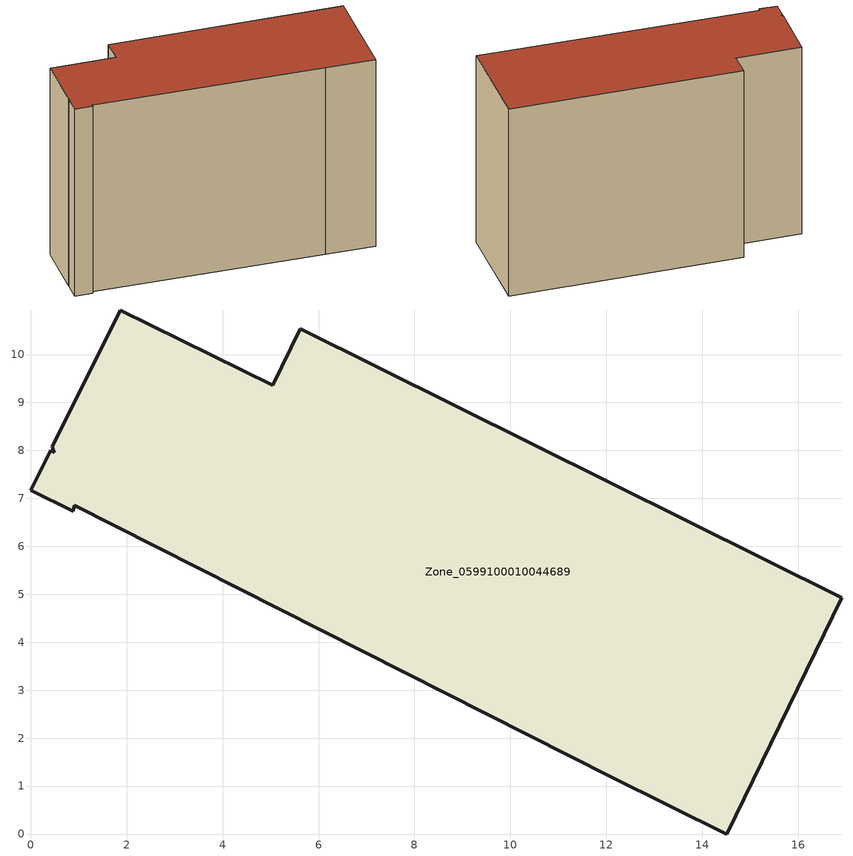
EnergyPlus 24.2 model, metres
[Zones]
Zone_0599100010044689
 floor ground (C_G): 14.51,0 12.09,1.2 0.91,6.86 0.88,6.73 0,7.17 0.41,8 0.49,7.95 0.45,8.08 1.86,10.93 5.05,9.36 5.62,10.54 16.91,4.93 z0
 wall outside (C_F): 12.09,1.2 14.51,0 16.91,4.93 5.62,10.54 5.05,9.36 1.86,10.93 0.45,8.08 0.49,7.95 0.41,8 0,7.17 0.88,6.73 0.91,6.86 12.09,1.2 z0:11.24
 roof outside (C_R): 0.91,6.86 12.09,1.2 14.51,0 16.91,4.93 5.62,10.54 5.05,9.36 1.86,10.93 0.45,8.08 0.49,7.95 0.41,8 0,7.17 0.88,6.73 z11.24
[BUILDING]
Pand.0599100010044689: North Axis=0; Terrain=City; Loads Convergence Tolerance Value=0.04; Temperature Convergence Tolerance Value=0.4; Solar Distribution=FullExterior; Maximum Number of Warmup Days=25; Minimum Number of Warmup Days=1
[Site:Location]
Rotterdam.The.Hague.AP_ZH_NLD Design_Conditions: Latitude=51.96; Longitude=4.45; Time Zone=1; Elevation=-4.5
[SITE:GROUNDTEMPERATURE:BUILDINGSURFACE]
18, 18, 18, 18, 18, 18, 18, 18, 18, 18, 18, 18
[MATERIAL] Thermal Absorptance=0.9; Solar Absorptance=0.7; Visible Absorptance=0.7
Name | Roughness | Thickness | Conductivity | Density | Specific Heat
G.TC.1946 | MediumSmooth | 0.15 | 1 | 540 | 1210
F.TC.1946 | Rough | 0.3 | 0.857143 | 1920 | 840
R.TC.1946 | MediumRough | 0.2 | 0.909091 | 1500 | 1000
[CONSTRUCTION]
C_G: G.TC.1946
C_F: F.TC.1946
C_R: R.TC.1946
[ZONE]
Zone_0599100010044689: Type=1; Multiplier=1; Ceiling Height=Autocalculate; Volume=Autocalculate; Floor Area=autocalculate; Part of Total Floor Area=Yes
[ZONEINFILTRATION:DESIGNFLOWRATE]
Infil_Zone_0599100010044689: Zone or ZoneList or Space or SpaceList=Zone_0599100010044689; Schedule=AlwaysOn; Design Flow Rate Calculation Method=Flow/Area; Flow Rate per Floor Area=0.003; Constant Term Coefficient=1; Temperature Term Coefficient=0; Velocity Term Coefficient=0; Velocity Squared Term Coefficient=0
[HVACTEMPLATE:ZONE:IDEALLOADSAIRSYSTEM]
Zone_0599100010044689: Maximum Heating Supply Air Temperature=50; Minimum Cooling Supply Air Temperature=13; Maximum Heating Supply Air Humidity Ratio=0.0156; Minimum Cooling Supply Air Humidity Ratio=0.0077; Heating Limit=NoLimit; Cooling Limit=NoLimit; Dehumidification Control Type=ConstantSensibleHeatRatio; Cooling Sensible Heat Ratio=0.7; Dehumidification Setpoint=60; Humidification Control Type=None; Humidification Setpoint=30; Outdoor Air Method=None; Outdoor Air Flow Rate per Person=0.00944; Outdoor Air Flow Rate per Zone Floor Area=0; Outdoor Air Flow Rate per Zone=0; Demand Controlled Ventilation Type=None; Outdoor Air Economizer Type=NoEconomizer; Heat Recovery Type=None; Sensible Heat Recovery Effectiveness=0.7; Latent Heat Recovery Effectiveness=0.65
[ZONECONTROL:THERMOSTAT]
ThermostatControl_Zone_0599100010044689: Zone or ZoneList=Zone_0599100010044689; Control Type Schedule=DualSetpointControlType; Control 1=Thermostat_Zone_0599100010044689; Temperature Difference Between Cutout And Setpoint=0
[THERMOSTATSETPOINT:DUALSETPOINT]
Thermostat_Zone_0599100010044689: Heating Setpoint Temperature Schedule=HeatingSetpoint_Zone_0599100010044689; Cooling Setpoint Temperature Schedule=CoolingSetpoint_Zone_0599100010044689
[SCHEDULE:COMPACT]
HeatingSetpoint_Zone_0599100010044689: Through: 12/31, For: AllDays, Until: 24:00, 21
CoolingSetpoint_Zone_0599100010044689: Through: 12/31, For: AllDays, Until: 24:00, 24
DualSetpointControlType: Through: 12/31, For: AllDays, Until: 24:00, 4
AlwaysOn: Through: 12/31, For: AllDays, Until: 24:00, 1
